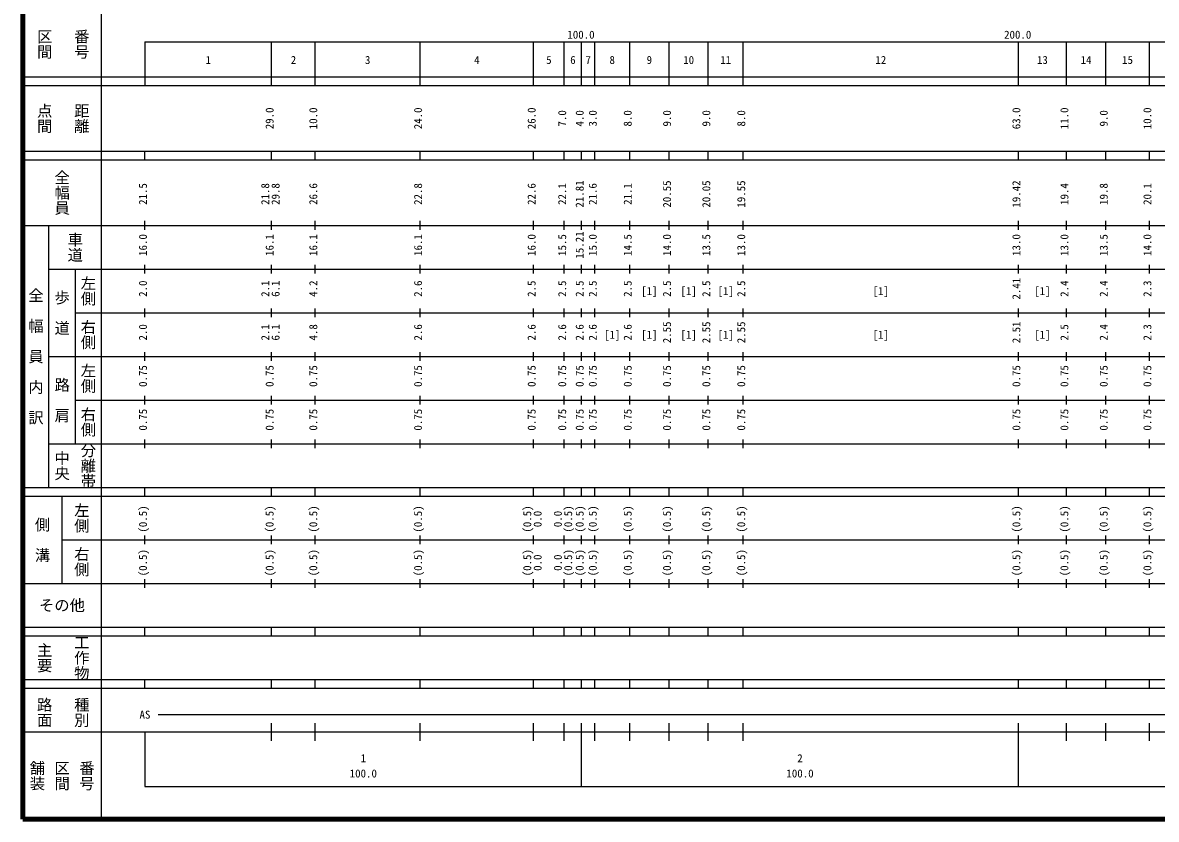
# Model space of a CAD drawing. Units: millimetres on the paper, enlarged 1000 times. Extents: x 40000 to 680000, y 20000 to 380000.
# Drawn here: x 40000 to 299590, y 20000 to 202409 of the extents above; entities that cross this region are included whole.
import ezdxf
from ezdxf.enums import TextEntityAlignment as Align

# ---------------------------------------------------------------- set-up
doc = ezdxf.new("R2010")
doc.units = ezdxf.units.MM
doc.header["$LTSCALE"] = 1000
doc.layers.add('M-TTL', color=2, linetype='Continuous', lineweight=140)
doc.layers.add('M-TTL-BAND', color=7, linetype='Continuous', lineweight=25)
doc.styles.add('@ＭＳ ゴシック', font='')
doc.styles.add('ＭＳ ゴシック', font='')
doc.styles.get('@ＭＳ ゴシック').set_extended_font_data('@MS Gothic')
doc.styles.get('ＭＳ ゴシック').set_extended_font_data('MS Gothic')

msp = doc.modelspace()

# ---------------------------------------------------------------- linework, layer by layer
at = {"layer": 'M-TTL'}
for p, q in [((40000, 380000), (40000, 20000)), ((40000, 20000), (680000, 20000))]:
    msp.add_line(p, q, dxfattribs=at)
at = {"layer": 'M-TTL-BAND'}
for p, q in [((58000, 370000), (58000, 20000)), ((68000, 198000), (579000, 198000)), ((68000, 198000), (68000, 188000)), ((97000, 188000), (97000, 198000)), ((107000, 188000), (107000, 198000)), ((131000, 188000), (131000, 198000)), ((157000, 188000), (157000, 198000)), ((164000, 188000), (164000, 198000)), ((168000, 188000), (168000, 198000)), ((171000, 188000), (171000, 198000)), ((179000, 188000), (179000, 198000)), ((188000, 188000), (188000, 198000)), ((197000, 188000), (197000, 198000)), ((205000, 188000), (205000, 198000)), ((268000, 188000), (268000, 198000)), ((279000, 188000), (279000, 198000)), ((288000, 188000), (288000, 198000)), ((298000, 188000), (298000, 198000)), ((40000, 190000), (579000, 190000)), ((40000, 188000), (579000, 188000)), ((40000, 173000), (579000, 173000)), ((68000, 171000), (68000, 173000)), ((97000, 171000), (97000, 173000)), ((107000, 171000), (107000, 173000)), ((131000, 171000), (131000, 173000)), ((157000, 171000), (157000, 173000)), ((164000, 171000), (164000, 173000)), ((168000, 171000), (168000, 173000)), ((171000, 171000), (171000, 173000)), ((179000, 171000), (179000, 173000)), ((188000, 171000), (188000, 173000)), ((197000, 171000), (197000, 173000)), ((205000, 171000), (205000, 173000)), ((268000, 171000), (268000, 173000)), ((279000, 171000), (279000, 173000)), ((288000, 171000), (288000, 173000)), ((298000, 171000), (298000, 173000)), ((40000, 171000), (579000, 171000)), ((40000, 156000), (579000, 156000)), ((46000, 96000), (46000, 156000)), ((68000, 155000), (68000, 157000)), ((97000, 155000), (97000, 157000)), ((107000, 155000), (107000, 157000)), ((131000, 155000), (131000, 157000)), ((157000, 155000), (157000, 157000)), ((164000, 155000), (164000, 157000)), ((168000, 155000), (168000, 157000)), ((171000, 155000), (171000, 157000)), ((179000, 155000), (179000, 157000)), ((188000, 155000), (188000, 157000)), ((197000, 155000), (197000, 157000)), ((205000, 155000), (205000, 157000)), ((268000, 155000), (268000, 157000)), ((279000, 155000), (279000, 157000)), ((288000, 155000), (288000, 157000)), ((298000, 155000), (298000, 157000)), ((46000, 146000), (579000, 146000)), ((52000, 146000), (52000, 106000)), ((68000, 145000), (68000, 147000)), ((97000, 145000), (97000, 147000)), ((107000, 145000), (107000, 147000)), ((131000, 145000), (131000, 147000)), ((157000, 145000), (157000, 147000)), ((164000, 145000), (164000, 147000)), ((168000, 145000), (168000, 147000)), ((171000, 145000), (171000, 147000)), ((179000, 145000), (179000, 147000)), ((188000, 145000), (188000, 147000)), ((197000, 145000), (197000, 147000)), ((205000, 145000), (205000, 147000)), ((268000, 145000), (268000, 147000)), ((279000, 145000), (279000, 147000)), ((288000, 145000), (288000, 147000)), ((298000, 145000), (298000, 147000)), ((52000, 136000), (579000, 136000)), ((68000, 135000), (68000, 137000)), ((97000, 135000), (97000, 137000)), ((107000, 135000), (107000, 137000)), ((131000, 135000), (131000, 137000)), ((157000, 135000), (157000, 137000)), ((164000, 135000), (164000, 137000)), ((168000, 135000), (168000, 137000)), ((171000, 135000), (171000, 137000)), ((179000, 135000), (179000, 137000)), ((188000, 135000), (188000, 137000)), ((197000, 135000), (197000, 137000)), ((205000, 135000), (205000, 137000)), ((268000, 135000), (268000, 137000)), ((279000, 135000), (279000, 137000)), ((288000, 135000), (288000, 137000)), ((298000, 135000), (298000, 137000)), ((46000, 126000), (579000, 126000)), ((68000, 125000), (68000, 127000)), ((97000, 125000), (97000, 127000)), ((107000, 125000), (107000, 127000)), ((131000, 125000), (131000, 127000)), ((157000, 125000), (157000, 127000)), ((164000, 125000), (164000, 127000)), ((168000, 125000), (168000, 127000)), ((171000, 125000), (171000, 127000)), ((179000, 125000), (179000, 127000)), ((188000, 125000), (188000, 127000)), ((197000, 125000), (197000, 127000)), ((205000, 125000), (205000, 127000)), ((268000, 125000), (268000, 127000)), ((279000, 125000), (279000, 127000)), ((288000, 125000), (288000, 127000)), ((298000, 125000), (298000, 127000)), ((68000, 115000), (68000, 117000)), ((97000, 115000), (97000, 117000)), ((107000, 115000), (107000, 117000)), ((131000, 115000), (131000, 117000)), ((157000, 115000), (157000, 117000)), ((164000, 115000), (164000, 117000)), ((168000, 115000), (168000, 117000)), ((171000, 115000), (171000, 117000)), ((179000, 115000), (179000, 117000)), ((188000, 115000), (188000, 117000)), ((197000, 115000), (197000, 117000)), ((205000, 115000), (205000, 117000)), ((268000, 115000), (268000, 117000)), ((279000, 115000), (279000, 117000)), ((288000, 115000), (288000, 117000)), ((298000, 115000), (298000, 117000)), ((52000, 116000), (579000, 116000)), ((68000, 105000), (68000, 107000)), ((97000, 105000), (97000, 107000)), ((107000, 105000), (107000, 107000)), ((131000, 105000), (131000, 107000)), ((157000, 105000), (157000, 107000)), ((164000, 105000), (164000, 107000)), ((168000, 105000), (168000, 107000)), ((171000, 105000), (171000, 107000)), ((179000, 105000), (179000, 107000)), ((188000, 105000), (188000, 107000)), ((197000, 105000), (197000, 107000)), ((205000, 105000), (205000, 107000)), ((268000, 105000), (268000, 107000)), ((279000, 105000), (279000, 107000)), ((288000, 105000), (288000, 107000)), ((298000, 105000), (298000, 107000)), ((46000, 106000), (579000, 106000)), ((40000, 96000), (579000, 96000)), ((40000, 94000), (579000, 94000)), ((49000, 94000), (49000, 74000)), ((68000, 94000), (68000, 96000)), ((97000, 94000), (97000, 96000)), ((107000, 94000), (107000, 96000)), ((131000, 94000), (131000, 96000)), ((157000, 94000), (157000, 96000)), ((164000, 94000), (164000, 96000)), ((168000, 94000), (168000, 96000)), ((171000, 94000), (171000, 96000)), ((179000, 94000), (179000, 96000)), ((188000, 94000), (188000, 96000)), ((197000, 94000), (197000, 96000)), ((205000, 94000), (205000, 96000)), ((268000, 94000), (268000, 96000)), ((279000, 94000), (279000, 96000)), ((288000, 94000), (288000, 96000)), ((298000, 94000), (298000, 96000)), ((49000, 84000), (579000, 84000)), ((68000, 83000), (68000, 85000)), ((97000, 83000), (97000, 85000)), ((107000, 83000), (107000, 85000)), ((131000, 83000), (131000, 85000)), ((157000, 83000), (157000, 85000)), ((164000, 83000), (164000, 85000)), ((168000, 83000), (168000, 85000)), ((171000, 83000), (171000, 85000)), ((179000, 83000), (179000, 85000)), ((188000, 83000), (188000, 85000)), ((197000, 83000), (197000, 85000)), ((205000, 83000), (205000, 85000)), ((268000, 83000), (268000, 85000)), ((279000, 83000), (279000, 85000)), ((288000, 83000), (288000, 85000)), ((298000, 83000), (298000, 85000)), ((40000, 74000), (579000, 74000)), ((68000, 73000), (68000, 75000)), ((97000, 73000), (97000, 75000)), ((107000, 73000), (107000, 75000)), ((131000, 73000), (131000, 75000)), ((157000, 73000), (157000, 75000)), ((164000, 73000), (164000, 75000)), ((168000, 73000), (168000, 75000)), ((171000, 73000), (171000, 75000)), ((179000, 73000), (179000, 75000)), ((188000, 73000), (188000, 75000)), ((197000, 73000), (197000, 75000)), ((205000, 73000), (205000, 75000)), ((268000, 73000), (268000, 75000)), ((279000, 73000), (279000, 75000)), ((288000, 73000), (288000, 75000)), ((298000, 73000), (298000, 75000)), ((40000, 64000), (579000, 64000)), ((68000, 62000), (68000, 64000)), ((97000, 62000), (97000, 64000)), ((107000, 62000), (107000, 64000)), ((131000, 62000), (131000, 64000)), ((157000, 62000), (157000, 64000)), ((164000, 62000), (164000, 64000)), ((168000, 62000), (168000, 64000)), ((171000, 62000), (171000, 64000)), ((179000, 62000), (179000, 64000)), ((188000, 62000), (188000, 64000)), ((197000, 62000), (197000, 64000)), ((205000, 62000), (205000, 64000)), ((268000, 62000), (268000, 64000)), ((279000, 62000), (279000, 64000)), ((288000, 62000), (288000, 64000)), ((298000, 62000), (298000, 64000)), ((40000, 62000), (579000, 62000)), ((40000, 52000), (579000, 52000)), ((68000, 50000), (68000, 52000)), ((97000, 50000), (97000, 52000)), ((107000, 50000), (107000, 52000)), ((131000, 50000), (131000, 52000)), ((157000, 50000), (157000, 52000)), ((164000, 50000), (164000, 52000)), ((168000, 50000), (168000, 52000)), ((171000, 50000), (171000, 52000)), ((179000, 50000), (179000, 52000)), ((188000, 50000), (188000, 52000)), ((197000, 50000), (197000, 52000)), ((205000, 50000), (205000, 52000)), ((268000, 50000), (268000, 52000)), ((279000, 50000), (279000, 52000)), ((288000, 50000), (288000, 52000)), ((298000, 50000), (298000, 52000)), ((40000, 50000), (579000, 50000)), ((71000, 44000), (465000, 44000)), ((97000, 38000), (97000, 42000)), ((107000, 38000), (107000, 42000)), ((131000, 38000), (131000, 42000)), ((157000, 38000), (157000, 42000)), ((164000, 38000), (164000, 42000)), ((168000, 27500), (168000, 42000)), ((171000, 38000), (171000, 42000)), ((179000, 38000), (179000, 42000)), ((188000, 38000), (188000, 42000)), ((197000, 38000), (197000, 42000)), ((205000, 38000), (205000, 42000)), ((268000, 27500), (268000, 42000)), ((279000, 38000), (279000, 42000)), ((288000, 38000), (288000, 42000)), ((298000, 38000), (298000, 42000)), ((40000, 40000), (579000, 40000)), ((68000, 40000), (68000, 27500)), ((68000, 27500), (579000, 27500))]:
    msp.add_line(p, q, dxfattribs=at)

# ---------------------------------------------------------------- texts
at = {"layer": 'M-TTL-BAND', "style": '@ＭＳ ゴシック'}
for s, p in [('区間', (45000, 197500)), ('番号', (53500, 197500)), ('点間', (45000, 180500)), ('距離', (53500, 180500)), ('全幅員', (49000, 163500)), ('車道', (52000, 151000)), ('左側', (55000, 141000)), ('全\u3000幅\u3000員\u3000内\u3000訳', (43000, 126000)), ('歩\u3000道', (49000, 136000)), ('右側', (55000, 131000)), ('左側', (55000, 121000)), ('路\u3000肩', (49000, 116000)), ('右側', (55000, 111000)), ('中央', (49000, 101000)), ('分離帯', (55000, 101000)), ('左側', (53500, 89000)), ('側\u3000溝', (44500, 84000)), ('右側', (53500, 79000)), ('主要', (45000, 57000)), ('工作物', (53500, 57000)), ('路面', (45000, 44500)), ('種別', (53500, 44500)), ('舗装', (43333, 30000)), ('区間', (49000, 30000)), ('番号', (54667, 30000))]:
    msp.add_text(s, height=2566, rotation=270, dxfattribs=at).set_placement(p, align=Align.MIDDLE_CENTER)
at = {"layer": 'M-TTL-BAND', "style": 'ＭＳ ゴシック'}
for s, p in [('100.0', (167844, 198195)), ('200.0', (267844, 198195)), ('1', (82500, 192405)), ('2', (102000, 192405)), ('3', (119000, 192405)), ('4', (144000, 192405)), ('5', (160500, 192405)), ('6', (166000, 192405)), ('7', (169500, 192405)), ('8', (175000, 192405)), ('9', (183500, 192405)), ('10', (192500, 192405)), ('11', (201000, 192405)), ('12', (236500, 192405)), ('13', (273500, 192405)), ('14', (283500, 192405)), ('15', (293000, 192405)), ('[1]', (183500, 139500)), ('[1]', (192500, 139500)), ('[1]', (201000, 139500)), ('[1]', (236500, 139500)), ('[1]', (273500, 139500)), ('[1]', (175000, 129500)), ('[1]', (183500, 129500)), ('[1]', (192500, 129500)), ('[1]', (201000, 129500)), ('[1]', (236500, 129500)), ('[1]', (273500, 129500)), ('AS', (68000, 42500)), ('1', (118000, 32523)), ('2', (218000, 32523)), ('100.0', (118000, 29033)), ('100.0', (218000, 29033))]:
    msp.add_text(s, height=1833, dxfattribs=at).set_placement(p, align=Align.BOTTOM_CENTER)
for s, p in [('29.0', (98000, 180500)), ('10.0', (108000, 180500)), ('24.0', (132000, 180500)), ('26.0', (158000, 180500)), ('7.0', (165000, 180500)), ('4.0', (169000, 180500)), ('3.0', (172000, 180500)), ('8.0', (180000, 180500)), ('9.0', (189000, 180500)), ('9.0', (198000, 180500)), ('8.0', (206000, 180500)), ('63.0', (269000, 180500)), ('11.0', (280000, 180500)), ('9.0', (289000, 180500)), ('10.0', (299000, 180500)), ('21.81', (169000, 163174)), ('20.55', (189000, 163174)), ('20.05', (198000, 163174)), ('19.55', (206000, 163174)), ('19.42', (269000, 163174)), ('21.5', (69000, 163174)), ('21.8', (97000, 163174)), ('29.8', (99370, 163174)), ('26.6', (108000, 163174)), ('22.8', (132000, 163174)), ('22.6', (158000, 163174)), ('22.1', (165000, 163174)), ('21.6', (172000, 163174)), ('21.1', (180000, 163174)), ('19.4', (280000, 163174)), ('19.8', (289000, 163174)), ('20.1', (299000, 163174)), ('16.0', (69000, 151500)), ('16.1', (98000, 151500)), ('16.1', (108000, 151500)), ('16.1', (132000, 151500)), ('16.0', (158000, 151500)), ('15.5', (165000, 151500)), ('15.21', (169000, 151500)), ('15.0', (172000, 151500)), ('14.5', (180000, 151500)), ('14.0', (189000, 151500)), ('13.5', (198000, 151500)), ('13.0', (206000, 151500)), ('13.0', (269000, 151500)), ('13.0', (280000, 151500)), ('13.5', (289000, 151500)), ('14.0', (299000, 151500)), ('2.0', (69000, 141500)), ('2.1', (97000, 141500)), ('6.1', (99370, 141500)), ('4.2', (108000, 141500)), ('2.6', (132000, 141500)), ('2.5', (158000, 141500)), ('2.5', (165000, 141500)), ('2.5', (169000, 141500)), ('2.5', (172000, 141500)), ('2.5', (180000, 141500)), ('2.5', (189000, 141500)), ('2.5', (198000, 141500)), ('2.5', (206000, 141500)), ('2.41', (269000, 141500)), ('2.4', (280000, 141500)), ('2.4', (289000, 141500)), ('2.3', (299000, 141500)), ('2.0', (69000, 131500)), ('2.1', (97000, 131500)), ('6.1', (99370, 131500)), ('4.8', (108000, 131500)), ('2.6', (132000, 131500)), ('2.6', (158000, 131500)), ('2.6', (165000, 131500)), ('2.6', (169000, 131500)), ('2.6', (172000, 131500)), ('2.6', (180000, 131500)), ('2.55', (189000, 131500)), ('2.55', (198000, 131500)), ('2.55', (206000, 131500)), ('2.51', (269000, 131500)), ('2.5', (280000, 131500)), ('2.4', (289000, 131500)), ('2.3', (299000, 131500)), ('0.75', (69000, 121500)), ('0.75', (98000, 121500)), ('0.75', (108000, 121500)), ('0.75', (132000, 121500)), ('0.75', (158000, 121500)), ('0.75', (165000, 121500)), ('0.75', (169000, 121500)), ('0.75', (172000, 121500)), ('0.75', (180000, 121500)), ('0.75', (189000, 121500)), ('0.75', (198000, 121500)), ('0.75', (206000, 121500)), ('0.75', (269000, 121500)), ('0.75', (280000, 121500)), ('0.75', (289000, 121500)), ('0.75', (299000, 121500)), ('0.75', (69000, 111500)), ('0.75', (98000, 111500)), ('0.75', (108000, 111500)), ('0.75', (132000, 111500)), ('0.75', (158000, 111500)), ('0.75', (165000, 111500)), ('0.75', (169000, 111500)), ('0.75', (172000, 111500)), ('0.75', (180000, 111500)), ('0.75', (189000, 111500)), ('0.75', (198000, 111500)), ('0.75', (206000, 111500)), ('0.75', (269000, 111500)), ('0.75', (280000, 111500)), ('0.75', (289000, 111500)), ('0.75', (299000, 111500)), ('(0.5)', (69000, 88764)), ('(0.5)', (98000, 88764)), ('(0.5)', (108000, 88764)), ('(0.5)', (132000, 88764)), ('(0.5)', (157000, 88764)), ('(0.5)', (166370, 88764)), ('(0.5)', (169000, 88764)), ('(0.5)', (172000, 88764)), ('(0.5)', (180000, 88764)), ('(0.5)', (189000, 88764)), ('(0.5)', (198000, 88764)), ('(0.5)', (206000, 88764)), ('(0.5)', (269000, 88764)), ('(0.5)', (280000, 88764)), ('(0.5)', (289000, 88764)), ('(0.5)', (299000, 88764)), ('0.0', (159370, 88764)), ('0.0', (164000, 88764)), ('(0.5)', (69000, 78764)), ('(0.5)', (98000, 78764)), ('(0.5)', (108000, 78764)), ('(0.5)', (132000, 78764)), ('(0.5)', (157000, 78764)), ('0.0', (159370, 78764)), ('0.0', (164000, 78764)), ('(0.5)', (166370, 78764)), ('(0.5)', (169000, 78764)), ('(0.5)', (172000, 78764)), ('(0.5)', (180000, 78764)), ('(0.5)', (189000, 78764)), ('(0.5)', (198000, 78764)), ('(0.5)', (206000, 78764)), ('(0.5)', (269000, 78764)), ('(0.5)', (280000, 78764)), ('(0.5)', (289000, 78764)), ('(0.5)', (299000, 78764))]:
    msp.add_text(s, height=1833, rotation=90, dxfattribs=at).set_placement(p, align=Align.BOTTOM_CENTER)
msp.add_text('その他', height=2566, dxfattribs=at).set_placement((49000, 69000), align=Align.MIDDLE_CENTER)

doc.saveas('drawing.dxf')
